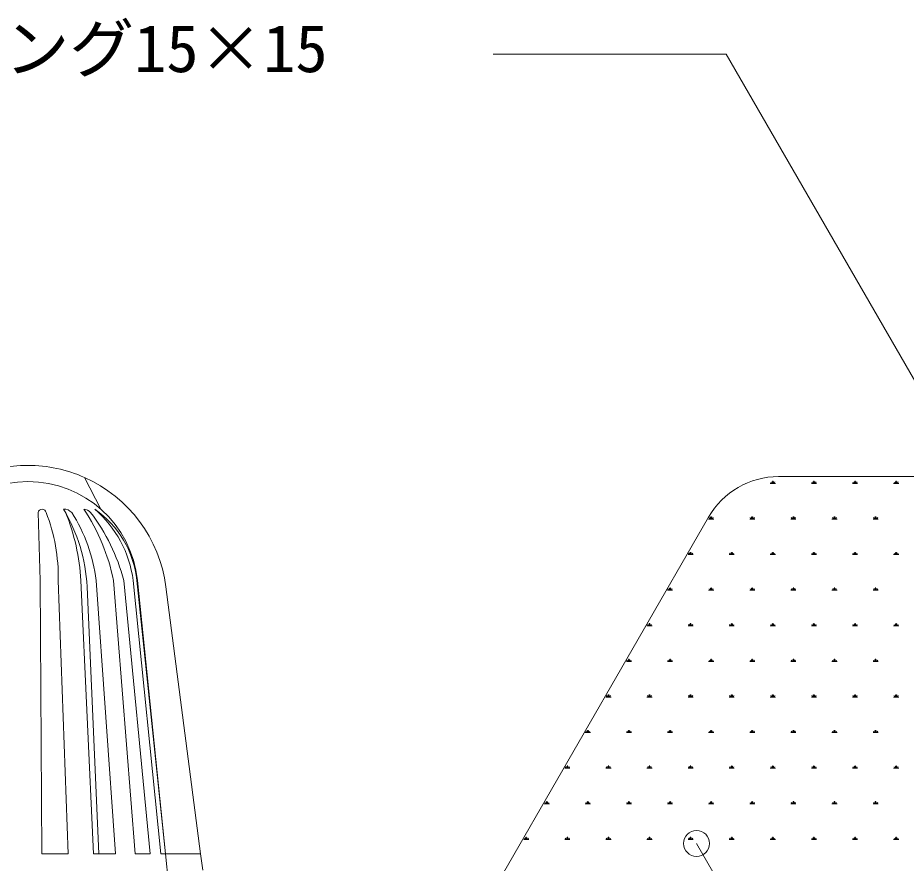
# Model space of a CAD drawing. Units: millimetres, scale not verified. Extents: x -1380 to 1380, y -955 to 955.
# Drawn here: x -103.1 to 171.4, y -354.4 to -93.3 of the extents above; entities that cross this region are included whole.
import ezdxf
from ezdxf.enums import TextEntityAlignment as Align

# ---------------------------------------------------------------- set-up
doc = ezdxf.new("R2010")
doc.units = ezdxf.units.MM
doc.header["$LTSCALE"] = 3
for name, color, linetype, lineweight in [('0-1_HATCH', 9, 'Continuous', 18), ('0-3_KUTAI', 3, 'Continuous', 18), ('0-5_MOJI', 7, 'Continuous', 18), ('0-B_KANAMONO', 4, 'Continuous', 18)]:
    doc.layers.add(name, color=color, linetype=linetype, lineweight=lineweight)
doc.styles.add('ＭＳ ゴシック', font='')
doc.styles.get('ＭＳ ゴシック').set_extended_font_data('MS Gothic')

msp = doc.modelspace()

# ---------------------------------------------------------------- linework, layer by layer
at = {"layer": '0-1_HATCH'}
for p, q in [((129.399, -237.117), (130.986, -237.117)), ((129.792, -237.117), (129.538, -236.677)), ((129.994, -237.109), (129.994, -236.474)), ((130.192, -237.109), (130.192, -236.315)), ((130.391, -237.109), (130.391, -236.474)), ((130.588, -237.114), (130.842, -236.674)), ((142.099, -237.117), (143.686, -237.117)), ((142.492, -237.117), (142.238, -236.677)), ((142.694, -237.109), (142.694, -236.474)), ((142.892, -237.109), (142.892, -236.315)), ((143.091, -237.109), (143.091, -236.474)), ((143.288, -237.114), (143.542, -236.674)), ((154.799, -237.117), (156.386, -237.117)), ((155.192, -237.117), (154.938, -236.677)), ((155.394, -237.109), (155.394, -236.474)), ((155.592, -237.109), (155.592, -236.315)), ((155.791, -237.109), (155.791, -236.474)), ((155.988, -237.114), (156.242, -236.674)), ((167.499, -237.117), (169.086, -237.117)), ((167.892, -237.117), (167.638, -236.677)), ((168.094, -237.109), (168.094, -236.474)), ((168.292, -237.109), (168.292, -236.315)), ((168.491, -237.109), (168.491, -236.474)), ((168.688, -237.114), (168.942, -236.674)), ((110.349, -248.115), (111.936, -248.115)), ((110.742, -248.115), (110.488, -247.675)), ((110.944, -248.107), (110.944, -247.472)), ((111.142, -248.107), (111.142, -247.314)), ((111.341, -248.107), (111.341, -247.472)), ((111.538, -248.113), (111.792, -247.673)), ((123.049, -248.115), (124.636, -248.115)), ((123.442, -248.115), (123.188, -247.676)), ((123.644, -248.107), (123.644, -247.472)), ((123.842, -248.107), (123.842, -247.314)), ((124.041, -248.107), (124.041, -247.472)), ((124.238, -248.113), (124.492, -247.673)), ((135.749, -248.115), (137.336, -248.115)), ((136.142, -248.115), (135.888, -247.676)), ((136.344, -248.107), (136.344, -247.472)), ((136.542, -248.107), (136.542, -247.314)), ((136.741, -248.107), (136.741, -247.472)), ((136.938, -248.113), (137.192, -247.673)), ((148.449, -248.115), (150.036, -248.115)), ((148.842, -248.115), (148.588, -247.676)), ((149.044, -248.107), (149.044, -247.472)), ((149.242, -248.107), (149.242, -247.314)), ((149.441, -248.107), (149.441, -247.472)), ((149.638, -248.113), (149.892, -247.673)), ((161.149, -248.115), (162.736, -248.115)), ((161.542, -248.115), (161.288, -247.676)), ((161.744, -248.107), (161.744, -247.472)), ((161.942, -248.107), (161.942, -247.313)), ((162.141, -248.107), (162.141, -247.472)), ((162.338, -248.113), (162.592, -247.673)), ((103.999, -259.114), (105.586, -259.114)), ((104.393, -259.114), (104.139, -258.674)), ((104.594, -259.106), (104.594, -258.471)), ((104.792, -259.106), (104.792, -258.312)), ((104.991, -259.106), (104.991, -258.471)), ((105.188, -259.111), (105.442, -258.671)), ((116.699, -259.114), (118.286, -259.114)), ((117.092, -259.114), (116.838, -258.674)), ((117.294, -259.106), (117.294, -258.471)), ((117.492, -259.106), (117.492, -258.312)), ((117.691, -259.106), (117.691, -258.471)), ((117.888, -259.111), (118.142, -258.671)), ((129.399, -259.114), (130.986, -259.114)), ((129.792, -259.114), (129.538, -258.674)), ((129.994, -259.106), (129.994, -258.471)), ((130.192, -259.106), (130.192, -258.312)), ((130.391, -259.106), (130.391, -258.471)), ((130.588, -259.111), (130.842, -258.671)), ((142.099, -259.114), (143.686, -259.114)), ((142.492, -259.114), (142.238, -258.674)), ((142.694, -259.106), (142.694, -258.471)), ((142.892, -259.106), (142.892, -258.312)), ((143.091, -259.106), (143.091, -258.471)), ((143.288, -259.111), (143.542, -258.671)), ((154.799, -259.114), (156.386, -259.114)), ((155.192, -259.114), (154.938, -258.674)), ((155.394, -259.106), (155.394, -258.471)), ((155.592, -259.106), (155.592, -258.312)), ((155.791, -259.106), (155.791, -258.471)), ((155.988, -259.111), (156.242, -258.671)), ((167.499, -259.114), (169.086, -259.114)), ((167.892, -259.114), (167.638, -258.674)), ((168.094, -259.106), (168.094, -258.471)), ((168.292, -259.106), (168.292, -258.312)), ((168.491, -259.106), (168.491, -258.471)), ((168.688, -259.111), (168.942, -258.671)), ((97.649, -270.112), (99.236, -270.112)), ((98.043, -270.112), (97.789, -269.673)), ((98.244, -270.105), (98.244, -269.47)), ((98.442, -270.105), (98.442, -269.311)), ((98.641, -270.105), (98.641, -269.47)), ((98.838, -270.11), (99.092, -269.67)), ((110.349, -270.112), (111.936, -270.112)), ((110.743, -270.112), (110.489, -269.673)), ((110.944, -270.104), (110.944, -269.469)), ((111.142, -270.104), (111.142, -269.311)), ((111.341, -270.104), (111.341, -269.469)), ((111.538, -270.11), (111.792, -269.67)), ((123.049, -270.112), (124.636, -270.112)), ((123.442, -270.112), (123.188, -269.673)), ((123.644, -270.104), (123.644, -269.469)), ((123.842, -270.104), (123.842, -269.311)), ((124.041, -270.104), (124.041, -269.469)), ((124.238, -270.11), (124.492, -269.67)), ((135.749, -270.112), (137.336, -270.112)), ((136.142, -270.112), (135.888, -269.673)), ((136.344, -270.104), (136.344, -269.469)), ((136.542, -270.104), (136.542, -269.311)), ((136.741, -270.104), (136.741, -269.469)), ((136.938, -270.11), (137.192, -269.67)), ((148.449, -270.112), (150.036, -270.112)), ((148.842, -270.113), (148.588, -269.673)), ((149.044, -270.104), (149.044, -269.469)), ((149.242, -270.104), (149.242, -269.311)), ((149.441, -270.104), (149.441, -269.469)), ((149.638, -270.11), (149.892, -269.67)), ((161.149, -270.112), (162.736, -270.112)), ((161.542, -270.113), (161.288, -269.673)), ((161.744, -270.104), (161.744, -269.469)), ((161.942, -270.104), (161.942, -269.311)), ((162.141, -270.104), (162.141, -269.469)), ((162.338, -270.11), (162.592, -269.67)), ((91.299, -281.111), (92.886, -281.111)), ((91.693, -281.111), (91.439, -280.671)), ((91.894, -281.103), (91.894, -280.468)), ((92.092, -281.103), (92.092, -280.309)), ((92.291, -281.103), (92.291, -280.468)), ((92.488, -281.108), (92.742, -280.668)), ((103.999, -281.111), (105.586, -281.111)), ((104.393, -281.111), (104.139, -280.671)), ((104.594, -281.103), (104.594, -280.468)), ((104.792, -281.103), (104.792, -280.309)), ((104.991, -281.103), (104.991, -280.468)), ((105.188, -281.108), (105.442, -280.668)), ((116.699, -281.111), (118.286, -281.111)), ((117.093, -281.111), (116.839, -280.671)), ((117.294, -281.103), (117.294, -280.468)), ((117.492, -281.103), (117.492, -280.309)), ((117.691, -281.103), (117.691, -280.468)), ((117.888, -281.108), (118.142, -280.668)), ((129.399, -281.111), (130.986, -281.111)), ((129.792, -281.111), (129.538, -280.671)), ((129.994, -281.103), (129.994, -280.468)), ((130.192, -281.103), (130.192, -280.309)), ((130.391, -281.103), (130.391, -280.468)), ((130.588, -281.108), (130.842, -280.668)), ((142.099, -281.111), (143.686, -281.111)), ((142.492, -281.111), (142.238, -280.671)), ((142.694, -281.103), (142.694, -280.468)), ((142.892, -281.103), (142.892, -280.309)), ((143.091, -281.103), (143.091, -280.468)), ((143.288, -281.108), (143.542, -280.668)), ((154.799, -281.111), (156.386, -281.111)), ((155.192, -281.111), (154.938, -280.671)), ((155.394, -281.103), (155.394, -280.468)), ((155.592, -281.103), (155.592, -280.309)), ((155.791, -281.103), (155.791, -280.468)), ((155.988, -281.108), (156.242, -280.668)), ((167.499, -281.111), (169.086, -281.111)), ((167.892, -281.111), (167.638, -280.671)), ((168.094, -281.103), (168.094, -280.468)), ((168.292, -281.103), (168.292, -280.309)), ((168.491, -281.103), (168.491, -280.468)), ((168.688, -281.108), (168.942, -280.668)), ((84.949, -292.109), (86.536, -292.109)), ((85.343, -292.109), (85.089, -291.67)), ((85.544, -292.102), (85.544, -291.467)), ((85.742, -292.102), (85.742, -291.308)), ((85.941, -292.102), (85.941, -291.467)), ((86.138, -292.107), (86.392, -291.667)), ((97.649, -292.109), (99.236, -292.109)), ((98.043, -292.109), (97.789, -291.67)), ((98.244, -292.102), (98.244, -291.467)), ((98.442, -292.102), (98.442, -291.308)), ((98.641, -292.102), (98.641, -291.467)), ((98.838, -292.107), (99.092, -291.667)), ((110.349, -292.109), (111.936, -292.109)), ((110.743, -292.11), (110.489, -291.67)), ((110.944, -292.102), (110.944, -291.467)), ((111.142, -292.102), (111.142, -291.308)), ((111.341, -292.102), (111.341, -291.467)), ((111.538, -292.107), (111.792, -291.667)), ((123.049, -292.109), (124.636, -292.109)), ((123.443, -292.11), (123.189, -291.67)), ((123.644, -292.101), (123.644, -291.466)), ((123.842, -292.101), (123.842, -291.308)), ((124.041, -292.101), (124.041, -291.466)), ((124.238, -292.107), (124.492, -291.667)), ((135.749, -292.109), (137.336, -292.109)), ((136.142, -292.11), (135.888, -291.67)), ((136.344, -292.101), (136.344, -291.466)), ((136.542, -292.101), (136.542, -291.308)), ((136.741, -292.101), (136.741, -291.466)), ((136.938, -292.107), (137.192, -291.667)), ((148.449, -292.109), (150.036, -292.109)), ((148.842, -292.11), (148.588, -291.67)), ((149.044, -292.101), (149.044, -291.466)), ((149.242, -292.101), (149.242, -291.308)), ((149.441, -292.101), (149.441, -291.466)), ((149.638, -292.107), (149.892, -291.667)), ((161.149, -292.109), (162.736, -292.109)), ((161.542, -292.11), (161.288, -291.67)), ((161.744, -292.101), (161.744, -291.466)), ((161.942, -292.101), (161.942, -291.308)), ((162.141, -292.101), (162.141, -291.466)), ((162.338, -292.107), (162.592, -291.667)), ((78.599, -303.108), (80.186, -303.108)), ((78.993, -303.108), (78.739, -302.668)), ((79.194, -303.1), (79.194, -302.465)), ((79.392, -303.1), (79.392, -302.306)), ((79.591, -303.1), (79.591, -302.465)), ((79.788, -303.105), (80.042, -302.665)), ((91.299, -303.108), (92.886, -303.108)), ((91.693, -303.108), (91.439, -302.668)), ((91.894, -303.1), (91.894, -302.465)), ((92.092, -303.1), (92.092, -302.306)), ((92.291, -303.1), (92.291, -302.465)), ((92.488, -303.105), (92.742, -302.665)), ((103.999, -303.108), (105.586, -303.108)), ((104.393, -303.108), (104.139, -302.668)), ((104.594, -303.1), (104.594, -302.465)), ((104.792, -303.1), (104.792, -302.306)), ((104.991, -303.1), (104.991, -302.465)), ((105.188, -303.105), (105.442, -302.665)), ((116.699, -303.108), (118.286, -303.108)), ((117.093, -303.108), (116.839, -302.668)), ((117.294, -303.1), (117.294, -302.465)), ((117.492, -303.1), (117.492, -302.306)), ((117.691, -303.1), (117.691, -302.465)), ((117.888, -303.105), (118.142, -302.665)), ((129.399, -303.108), (130.986, -303.108)), ((129.793, -303.108), (129.539, -302.668)), ((129.994, -303.1), (129.994, -302.465)), ((130.192, -303.1), (130.192, -302.306)), ((130.391, -303.1), (130.391, -302.465)), ((130.588, -303.105), (130.842, -302.665)), ((142.099, -303.108), (143.686, -303.108)), ((142.492, -303.108), (142.238, -302.668)), ((142.694, -303.1), (142.694, -302.465)), ((142.892, -303.1), (142.892, -302.306)), ((143.091, -303.1), (143.091, -302.465)), ((143.288, -303.105), (143.542, -302.665)), ((154.799, -303.108), (156.386, -303.108)), ((155.192, -303.108), (154.938, -302.668)), ((155.394, -303.1), (155.394, -302.465)), ((155.592, -303.1), (155.592, -302.306)), ((155.791, -303.1), (155.791, -302.465)), ((155.988, -303.105), (156.242, -302.665)), ((167.499, -303.108), (169.086, -303.108)), ((167.892, -303.108), (167.638, -302.668)), ((168.094, -303.1), (168.094, -302.465)), ((168.292, -303.1), (168.292, -302.306)), ((168.491, -303.1), (168.491, -302.465)), ((168.688, -303.105), (168.942, -302.665)), ((72.249, -314.106), (73.836, -314.106)), ((72.643, -314.107), (72.389, -313.667)), ((72.844, -314.099), (72.844, -313.464)), ((73.042, -314.099), (73.042, -313.305)), ((73.241, -314.099), (73.241, -313.464)), ((73.438, -314.104), (73.692, -313.664)), ((84.949, -314.106), (86.536, -314.106)), ((85.343, -314.107), (85.089, -313.667)), ((85.544, -314.099), (85.544, -313.464)), ((85.742, -314.099), (85.742, -313.305)), ((85.941, -314.099), (85.941, -313.464)), ((86.138, -314.104), (86.392, -313.664)), ((97.649, -314.106), (99.236, -314.106)), ((98.043, -314.107), (97.789, -313.667)), ((98.244, -314.099), (98.244, -313.464)), ((98.442, -314.099), (98.442, -313.305)), ((98.641, -314.099), (98.641, -313.464)), ((98.838, -314.104), (99.092, -313.664)), ((110.349, -314.106), (111.936, -314.106)), ((110.743, -314.107), (110.489, -313.667)), ((110.944, -314.099), (110.944, -313.464)), ((111.142, -314.099), (111.142, -313.305)), ((111.341, -314.099), (111.341, -313.464)), ((111.538, -314.104), (111.792, -313.664)), ((123.049, -314.106), (124.636, -314.106)), ((123.443, -314.107), (123.189, -313.667)), ((123.644, -314.099), (123.644, -313.464)), ((123.842, -314.099), (123.842, -313.305)), ((124.041, -314.099), (124.041, -313.464)), ((124.238, -314.104), (124.492, -313.664)), ((135.749, -314.106), (137.336, -314.106)), ((136.143, -314.107), (135.889, -313.667)), ((136.344, -314.098), (136.344, -313.463)), ((136.542, -314.098), (136.542, -313.305)), ((136.741, -314.098), (136.741, -313.463)), ((136.938, -314.104), (137.192, -313.664)), ((148.449, -314.106), (150.036, -314.106)), ((148.842, -314.107), (148.588, -313.667)), ((149.044, -314.098), (149.044, -313.463)), ((149.242, -314.098), (149.242, -313.305)), ((149.441, -314.098), (149.441, -313.463)), ((149.638, -314.104), (149.892, -313.664)), ((161.149, -314.106), (162.736, -314.106)), ((161.542, -314.107), (161.288, -313.667)), ((161.744, -314.098), (161.744, -313.463)), ((161.942, -314.098), (161.942, -313.305)), ((162.141, -314.098), (162.141, -313.463)), ((162.338, -314.104), (162.592, -313.664)), ((65.899, -325.105), (67.486, -325.105)), ((66.293, -325.105), (66.039, -324.665)), ((66.494, -325.097), (66.494, -324.462)), ((66.692, -325.097), (66.692, -324.304)), ((66.891, -325.097), (66.891, -324.462)), ((67.088, -325.102), (67.342, -324.662)), ((78.599, -325.105), (80.186, -325.105)), ((78.993, -325.105), (78.739, -324.665)), ((79.194, -325.097), (79.194, -324.462)), ((79.392, -325.097), (79.392, -324.303)), ((79.591, -325.097), (79.591, -324.462)), ((79.788, -325.102), (80.042, -324.662)), ((91.299, -325.105), (92.886, -325.105)), ((91.693, -325.105), (91.439, -324.665)), ((91.894, -325.097), (91.894, -324.462)), ((92.092, -325.097), (92.092, -324.303)), ((92.291, -325.097), (92.291, -324.462)), ((92.488, -325.102), (92.742, -324.662)), ((103.999, -325.105), (105.586, -325.105)), ((104.393, -325.105), (104.139, -324.665)), ((104.594, -325.097), (104.594, -324.462)), ((104.792, -325.097), (104.792, -324.303)), ((104.991, -325.097), (104.991, -324.462)), ((105.188, -325.102), (105.442, -324.662)), ((116.699, -325.105), (118.286, -325.105)), ((117.093, -325.105), (116.839, -324.665)), ((117.294, -325.097), (117.294, -324.462)), ((117.492, -325.097), (117.492, -324.303)), ((117.691, -325.097), (117.691, -324.462)), ((117.888, -325.102), (118.142, -324.662)), ((129.399, -325.105), (130.986, -325.105)), ((129.793, -325.105), (129.539, -324.665)), ((129.994, -325.097), (129.994, -324.462)), ((130.192, -325.097), (130.192, -324.303)), ((130.391, -325.097), (130.391, -324.462)), ((130.588, -325.102), (130.842, -324.662)), ((142.099, -325.105), (143.686, -325.105)), ((142.493, -325.105), (142.239, -324.665)), ((142.694, -325.097), (142.694, -324.462)), ((142.892, -325.097), (142.892, -324.303)), ((143.091, -325.097), (143.091, -324.462)), ((143.288, -325.102), (143.542, -324.662)), ((154.799, -325.105), (156.386, -325.105)), ((155.192, -325.105), (154.938, -324.665)), ((155.394, -325.097), (155.394, -324.462)), ((155.592, -325.097), (155.592, -324.303)), ((155.791, -325.097), (155.791, -324.462)), ((155.988, -325.102), (156.242, -324.662)), ((167.499, -325.105), (169.086, -325.105)), ((167.892, -325.105), (167.638, -324.665)), ((168.094, -325.097), (168.094, -324.462)), ((168.292, -325.097), (168.292, -324.303)), ((168.491, -325.097), (168.491, -324.462)), ((168.688, -325.102), (168.942, -324.662)), ((59.549, -336.103), (61.136, -336.103)), ((59.943, -336.104), (59.689, -335.664)), ((60.144, -336.096), (60.144, -335.461)), ((60.342, -336.096), (60.342, -335.302)), ((60.541, -336.096), (60.541, -335.461)), ((60.738, -336.101), (60.992, -335.661)), ((72.249, -336.103), (73.836, -336.103)), ((72.643, -336.104), (72.389, -335.664)), ((72.844, -336.096), (72.844, -335.461)), ((73.042, -336.096), (73.042, -335.302)), ((73.241, -336.096), (73.241, -335.461)), ((73.438, -336.101), (73.692, -335.661)), ((84.949, -336.103), (86.536, -336.103)), ((85.343, -336.104), (85.089, -335.664)), ((85.544, -336.096), (85.544, -335.461)), ((85.742, -336.096), (85.742, -335.302)), ((85.941, -336.096), (85.941, -335.461)), ((86.138, -336.101), (86.392, -335.661)), ((97.649, -336.103), (99.236, -336.103)), ((98.043, -336.104), (97.789, -335.664)), ((98.244, -336.096), (98.244, -335.461)), ((98.442, -336.096), (98.442, -335.302)), ((98.641, -336.096), (98.641, -335.461)), ((98.838, -336.101), (99.092, -335.661)), ((110.349, -336.103), (111.936, -336.103)), ((110.743, -336.104), (110.489, -335.664)), ((110.944, -336.096), (110.944, -335.461)), ((111.142, -336.096), (111.142, -335.302)), ((111.341, -336.096), (111.341, -335.461)), ((111.538, -336.101), (111.792, -335.661)), ((123.049, -336.103), (124.636, -336.103)), ((123.443, -336.104), (123.189, -335.664)), ((123.644, -336.096), (123.644, -335.461)), ((123.842, -336.096), (123.842, -335.302)), ((124.041, -336.096), (124.041, -335.461)), ((124.238, -336.101), (124.492, -335.661)), ((135.749, -336.103), (137.336, -336.103)), ((136.143, -336.104), (135.889, -335.664)), ((136.344, -336.096), (136.344, -335.461)), ((136.542, -336.096), (136.542, -335.302)), ((136.741, -336.096), (136.741, -335.461)), ((136.938, -336.101), (137.192, -335.661)), ((148.449, -336.103), (150.036, -336.103)), ((148.843, -336.104), (148.589, -335.664)), ((149.044, -336.095), (149.044, -335.46)), ((149.242, -336.095), (149.242, -335.302)), ((149.441, -336.095), (149.441, -335.46)), ((149.638, -336.101), (149.892, -335.661)), ((161.149, -336.103), (162.736, -336.103)), ((161.542, -336.104), (161.288, -335.664)), ((161.744, -336.095), (161.744, -335.46)), ((161.942, -336.095), (161.942, -335.302)), ((162.141, -336.095), (162.141, -335.46)), ((162.338, -336.101), (162.592, -335.661)), ((53.199, -347.102), (54.786, -347.102)), ((53.593, -347.102), (53.339, -346.662)), ((53.794, -347.094), (53.794, -346.459)), ((53.992, -347.094), (53.992, -346.301)), ((54.191, -347.094), (54.191, -346.459)), ((54.388, -347.099), (54.642, -346.659)), ((65.899, -347.102), (67.486, -347.102)), ((66.293, -347.102), (66.039, -346.662)), ((66.494, -347.094), (66.494, -346.459)), ((66.692, -347.094), (66.692, -346.301)), ((66.891, -347.094), (66.891, -346.459)), ((67.088, -347.099), (67.342, -346.659)), ((78.599, -347.102), (80.186, -347.102)), ((78.993, -347.102), (78.739, -346.662)), ((79.194, -347.094), (79.194, -346.459)), ((79.392, -347.094), (79.392, -346.301)), ((79.591, -347.094), (79.591, -346.459)), ((79.788, -347.099), (80.042, -346.659)), ((91.299, -347.102), (92.886, -347.102)), ((91.693, -347.102), (91.439, -346.662)), ((91.894, -347.094), (91.894, -346.459)), ((92.092, -347.094), (92.092, -346.3)), ((92.291, -347.094), (92.291, -346.459)), ((92.488, -347.099), (92.742, -346.659)), ((103.999, -347.102), (105.586, -347.102)), ((104.393, -347.102), (104.139, -346.662)), ((104.594, -347.094), (104.594, -346.459)), ((104.792, -347.094), (104.792, -346.3)), ((104.991, -347.094), (104.991, -346.459)), ((105.188, -347.099), (105.442, -346.659)), ((116.699, -347.102), (118.286, -347.102)), ((117.093, -347.102), (116.839, -346.662)), ((117.294, -347.094), (117.294, -346.459)), ((117.492, -347.094), (117.492, -346.3)), ((117.691, -347.094), (117.691, -346.459)), ((117.888, -347.099), (118.142, -346.659)), ((129.399, -347.102), (130.986, -347.102)), ((129.793, -347.102), (129.539, -346.662)), ((129.994, -347.094), (129.994, -346.459)), ((130.192, -347.094), (130.192, -346.3)), ((130.391, -347.094), (130.391, -346.459)), ((130.588, -347.099), (130.842, -346.659)), ((142.099, -347.102), (143.686, -347.102)), ((142.493, -347.102), (142.239, -346.662)), ((142.694, -347.094), (142.694, -346.459)), ((142.892, -347.094), (142.892, -346.3)), ((143.091, -347.094), (143.091, -346.459)), ((143.288, -347.099), (143.542, -346.659)), ((154.799, -347.102), (156.386, -347.102)), ((155.193, -347.102), (154.939, -346.662)), ((155.394, -347.094), (155.394, -346.459)), ((155.592, -347.094), (155.592, -346.3)), ((155.791, -347.094), (155.791, -346.459)), ((155.988, -347.099), (156.242, -346.659)), ((167.499, -347.102), (169.086, -347.102)), ((167.892, -347.102), (167.638, -346.662)), ((168.094, -347.094), (168.094, -346.459)), ((168.292, -347.094), (168.292, -346.3)), ((168.491, -347.094), (168.491, -346.459)), ((168.688, -347.099), (168.942, -346.659))]:
    msp.add_line(p, q, dxfattribs=at)
at = {"layer": '0-3_KUTAI'}
for p, q in [((184.999, -235), (131.988, -235)), ((24.539, -396.107), (110.338, -247.5))]:
    msp.add_line(p, q, dxfattribs=at)
msp.add_arc((131.988, -260), 25, 90, 150, dxfattribs=at)
at = {"layer": '0-5_MOJI'}
for points in [[(43.726, -104.461), (115.764, -104.461), (193.201, -238.585)], [(195.355, -415.446), (145.355, -415.446), (106.61, -348.336)]]:
    msp.add_lwpolyline(points, dxfattribs=at)
msp.add_circle((106.61, -348.336), 4, dxfattribs=at)
at = {"layer": '0-B_KANAMONO'}
for p, q in [((-82.501, -235.271), (-77.501, -245.059)), ((-96.845, -246.089), (-96.214, -267.079)), ((-96.214, -267.079), (-95.703, -351.549)), ((-90.638, -267.079), (-87.599, -351.549)), ((-83.64, -267.079), (-79.775, -351.549)), ((-81.682, -269.016), (-78.073, -351.549)), ((-78.914, -267.079), (-72.903, -351.549)), ((-73.558, -267.079), (-66.823, -351.549)), ((-70.399, -267.079), (-62.23, -351.549)), ((-67.501, -267.079), (-58.938, -351.549)), ((-66.391, -267.079), (-57.514, -351.549)), ((-57.514, -351.549), (-66.179, -267.079)), ((-46.65, -351.549), (-57.359, -269.016)), ((-87.599, -351.549), (-95.703, -351.549)), ((-72.903, -351.549), (-79.775, -351.549)), ((-62.23, -351.549), (-66.823, -351.549)), ((-57.514, -351.549), (-58.938, -351.549)), ((-46.65, -351.549), (-57.514, -351.549)), ((-46.65, -351.549), (-57.514, -351.549)), ((-56.181, -364.549), (-57.514, -351.549)), ((-46.001, -356.549), (-46.65, -351.549))]:
    msp.add_line(p, q, dxfattribs=at)
for centre, radius, start, end in [((-100.001, -274.549), 43, 90, 114.01506), ((-100.001, -274.549), 43, 65.98494, 90), ((-100.001, -274.549), 43, 7.39286, 65.98494), ((-100.001, -270.549), 34, 90, 174.14327), ((-100.001, -270.549), 34, 5.85673, 90), ((-95.618, -246.303), 1.245, 9.92349, 170.07651), ((-145.404, -266.043), 54.776, 358.91563, 21.36334), ((-134.592, -272.025), 52.995, 3.2554, 30.58721), ((-88.857, -248.309), 3.252, 43.04706, 91.99165), ((-149.41, -270.891), 65.88, 3.31654, 22.11517), ((-128.311, -273.028), 49.754, 6.86673, 32.78187), ((-136.005, -280.046), 63.78, 11.73025, 33.26877), ((-83.004, -248.309), 3.252, 43.04706, 84.0763), ((-127.663, -281.996), 59.174, 14.60016, 37.35806), ((-101.923, -271.416), 34.694, 7.181, 49.43889), ((-96.694, -270.098), 30.452, 5.68867, 55.3103)]:
    msp.add_arc(centre, radius, start, end, dxfattribs=at)

# ---------------------------------------------------------------- texts
at = {"layer": '0-5_MOJI', "style": 'ＭＳ ゴシック'}
msp.add_text('シーリング15×15', height=14.66, dxfattribs=at).set_placement((-167.192, -114.461), align=Align.BOTTOM_LEFT)

doc.saveas('drawing.dxf')
